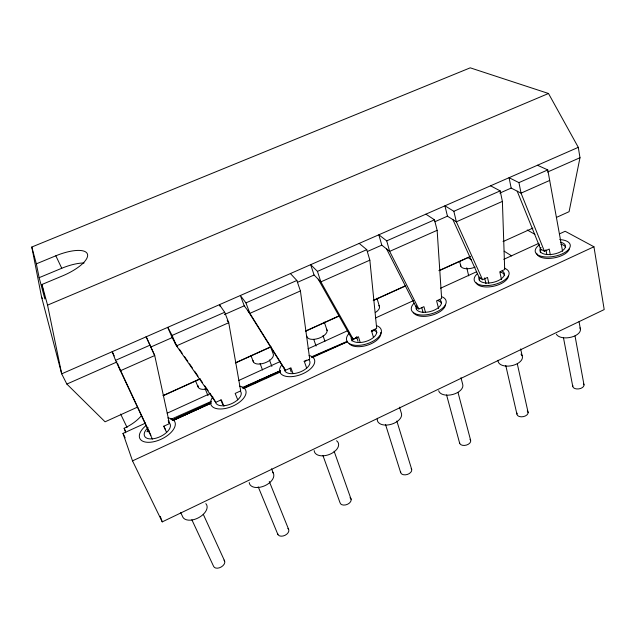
<?xml version="1.0" encoding="UTF-8"?>
<svg xmlns="http://www.w3.org/2000/svg" width="636" height="636" viewBox="0 0 636 636"><rect width="100%" height="100%" fill="white"/><g stroke="black" fill="none" stroke-linecap="round" stroke-linejoin="round"><path stroke-width="0.95" d="M137.638 407.064L105.075 421.811L66.852 384.065L61.684 373.841L41.555 296.956L31.8 247.03L470.227 67.829L548.502 93.492L578.291 147.345L579.984 157.728L569.085 211.685L556.421 217.417M148.427 430.182L147.218 431.51L148.975 430.715M145.549 423.091L122.994 433.402L132.511 460.877L162.252 521.87L604.2 309.573L593.937 246.76L565.158 231.273L559.744 233.754M132.511 460.877L593.937 246.76M211.001 403.327L172.984 420.499L210.794 403.081M243.214 388.159L280.134 371.17L243.691 387.849M146.964 431.796L148.76 430.97M172.173 420.245L210.802 402.548M242.857 388.214L280.349 371.011M172.976 420.483L210.89 403.057M243.381 388.119L280.389 371.106M117.7 363.736L120.403 370.748L154.723 355.532L146.169 336.802L154.723 355.532L169.478 423.616L163.778 426.231L166.656 432.536M220.112 306.393L219.444 304.676L224.675 312.268L228.745 322.714L176.538 345.865L172.086 335.434L167.761 327.333L172.157 337.621L176.538 345.865L215.715 402.357L221.288 399.798L223.944 406.205M247.674 310.424L283.171 367.083L285.508 370.279L290.914 367.799L292.942 373.388M318.231 279.212L350.436 336.229L353.187 339.171L358.434 336.762L360.199 342.383M386.601 248.954L415.706 306.298L418.846 309.001L423.926 306.655L425.468 312.371M452.896 219.627L479.067 277.232L482.557 279.713L487.502 277.439L488.822 283.243M517.203 191.174L540.592 249.01L544.432 251.276L549.226 249.066L550.323 254.885M167.212 413.185L210.524 393.39M238.5 380.598L280.007 361.622M307.983 348.838L347.685 330.688M375.661 317.897L413.559 300.574M440.629 288.203L476.722 271.699M503.799 259.329L538.986 243.238M172.801 419.903L210.651 402.588M172.626 419.991L210.882 402.556M243.278 387.785L280.15 370.979L243.119 387.769M162.967 395.6L200.046 378.802M235.32 362.83L270.602 346.851M305.876 330.879L339.338 315.726M373.714 300.16L405.37 285.818M438.832 270.666L470.489 256.332M503.052 241.585L532.904 228.07M163.539 395.568L199.696 379.199M235.845 362.822L271.095 346.859M305.439 331.3L338.877 316.156M373.221 300.605L405.76 285.866M440.104 270.316L468.12 257.62L471.395 259.87M243.588 388.604L280.484 371.949M303.968 361.343L306.679 360.119M312.101 357.671L347.328 341.755M170.71 419.418L211.422 401.324M242.181 387.65L280.174 370.764M290.413 273.56L296.853 280.468L300.415 290.946L249.861 313.357L244.24 305.821L240.352 295.509L245.941 302.895L249.861 313.357L285.508 370.279M359.197 243.405L366.757 249.662L369.842 260.164L320.87 281.875L314.081 275.014L310.678 264.679L317.444 271.389L320.87 281.875L353.187 339.171M425.889 214.165L434.499 219.818L437.139 230.327L389.669 251.379L381.791 245.154L378.841 234.795L386.712 240.869L389.669 251.379L418.846 309.001M490.579 185.807L500.182 190.88L502.392 201.405L456.362 221.813L447.458 216.184L444.938 205.818L453.85 211.295L456.362 221.813L482.557 279.713M549.687 180.441L521.035 193.137L511.177 188.073L499.809 193.09M152.401 439.11L115.545 360.35L150.112 345.117M172.086 335.434L224.675 312.268M245.941 302.895L296.853 280.468M317.444 271.389L366.757 249.662M386.712 240.869L434.499 219.818M453.85 211.295L500.182 190.88M511.177 188.073L509.062 177.698L518.944 182.612L547.771 169.907L562.574 251.339M66.852 384.065L117.008 361.94M150.724 347.073L172.157 337.621M224.373 314.582L244.24 305.821M297.457 282.344L314.081 275.014M367.6 251.411L381.791 245.154M434.841 221.749L447.458 216.184M547.524 172.046L579.984 157.728M578.291 147.345L61.684 373.841L47.557 305.129L41.952 284.483L62.495 275.905A30.822 10.558 -23.1 0 0 87.442 254.106A30.822 10.558 -23.1 0 0 55.841 255.791L36.355 263.837L39.138 277.678L44.854 298.944L41.952 284.483M311.584 356.828L347.407 341.262M311.704 357.209L346.771 342.001M357.201 337.47L351.931 339.759L357.257 337.517M371.257 331.38L373.889 330.235M371.448 331.491L374.111 330.362L375.773 331.292A13.094 6.702 -17.2 0 1 376.894 332.739M47.557 305.129L548.502 93.492M39.138 277.678L61.756 268.273A30.592 10.852 -23.3 0 1 84.087 262.986M537.468 165.249L547.771 169.907M527.212 229.97L534.924 234.366M504.173 251.188L511.678 255.918M174.836 342.653L177.659 346.731M179.352 349.172L182.174 353.25M184.44 356.51L187.827 361.399M189.52 363.848L192.35 367.926M194.608 371.185L197.995 376.075M199.688 378.523L202.518 382.594M204.776 385.853L208.163 390.75M209.856 393.191L213.815 398.899M227.203 320.465L228.745 322.714L240.694 390.878L235.169 393.422L237.753 399.837M214.292 399.766L215.715 402.357M41.555 296.956L42.366 298.594M122.994 433.402L125.141 437.822M141.176 415.936A28.286 13.61 -25.9 0 1 124.139 428.267L125.403 430.898M120.633 414.06L127.073 427.456M55.841 255.791L61.756 268.273M180.727 512.6L182.421 516.178A13.42 7.886 -27.3 0 0 198.631 517.696A13.42 7.886 -27.3 0 0 205.826 503.617M114.21 355.961L112.214 351.684L115.545 360.35M119.504 368.22L150.915 435.366M191.873 519.795L213.617 566.382A6.137 3.911 -28.7 0 0 221.344 566.907A6.137 3.911 -28.7 0 0 224.015 560.101M203.266 514.293L224.603 560.936M163.85 426.152L165.487 429.737M168.198 420.698L169.478 423.616M195.443 380.67L198.13 387.022M205.015 388.509L208.036 395.695M220.859 400.004L222.751 404.568M258.2 486.786L277.892 534.526M269.267 481.444L288.561 529.232M544.432 251.276L521.035 193.137L518.944 182.612M271.572 468.78L273.393 473.351M147.981 429.093L149.452 432.814M250.91 355.452L253.39 361.908M260.06 363.514L262.509 369.953M269.457 359.96L271.858 366.408M270.697 347.137L273.09 353.608A10.709 5.334 -20.8 0 1 264.56 363.005A10.709 5.334 -20.8 0 1 253.08 360.54M322.953 455.567L339.998 502.647A5.827 3.784 -20.7 0 0 347.709 504.189A5.827 3.784 -20.7 0 0 350.007 497.686M289.889 368.331L291.24 372.044M160.272 516.376L162.252 521.87M306.671 368.141L304.374 361.614L309.732 359.149L300.415 290.946M334.099 451.194L351.128 499.324M124.139 428.267L125.737 432.806M313.818 339.481L316.068 346.064M323.016 335.641L324.916 341.294M324.296 322.078L327.111 330.545M356.542 336.675L358.036 341.397M385.495 424.419L400.664 472.588M396.84 421.008L411.667 469.304M373.507 337.406L371.48 330.768L376.679 328.375L369.842 260.164M399.527 407.175L401.539 413.813A12.553 7.394 -17 0 1 389.256 424.761A12.553 7.394 -17 0 1 377.387 418.25M376.973 298.228L379.493 306.711M446.575 394.94L459.685 443.356M421.795 307.768L423.083 312.499M31.8 247.03L36.355 263.837M458.039 392.515L470.568 440.096M438.586 308.46L436.59 300.836L441.638 298.523L437.139 230.327M460.965 377.681L462.69 384.343A12.442 7.155 -13.9 0 1 452.784 394.471A12.442 7.155 -13.9 0 1 438.657 390.75M459.645 261.428L460.806 266.198M466.76 267.772L468.7 275.873M505.755 365.454L516.901 414.028M484.64 277.868L485.968 283.648M517.291 363.768L528.126 412.541M501.502 279.53L499.793 271.787L504.69 269.537L502.392 201.405M520.661 348.925L522.14 355.691M545.919 249.717L546.841 254.543M563.472 337.724L572.75 386.378M575.031 335.975L583.999 384.828M579.062 321.721L580.461 329.488M351.883 339.314L352.082 341.071M445.526 304.898A16.767 8.371 -14.7 0 1 430.302 315.607A16.767 8.371 -14.7 0 1 413.297 312.244M508.434 275.865A16.687 8.053 -12.6 0 1 493.337 286.287A16.687 8.053 -12.6 0 1 475.998 282.623M569.482 248.358A16.671 7.719 -10.8 0 1 553.082 258.057A16.671 7.719 -10.8 0 1 536.697 253.239M380.813 332.445A16.934 8.666 -17.2 0 1 368.165 344.958A16.934 8.666 -17.2 0 1 349.085 343.448M416.58 309.581A12.966 6.471 -14.7 0 1 417.033 307.784M438.053 300.733A12.966 6.471 -14.7 0 1 441.392 303.03M479.393 280.722A12.903 6.225 -12.6 0 1 480.315 277.868M500.365 272.089A12.903 6.225 -12.6 0 1 504.674 275.698M540.409 252.683A12.887 5.963 -10.8 0 1 541.459 249.447M560.896 244.256A12.887 5.963 -10.8 0 1 565.674 247.571M206.724 388.986A10.923 5.422 -22.9 0 1 197.963 385.567M167.777 417.955A19.382 9.89 -25.5 0 1 170.925 432.552A19.382 9.89 -25.5 0 1 144.3 441.797A19.382 9.89 -25.5 0 1 146.161 425.468M168.588 422.28A14.135 7.211 -25.5 0 1 164.955 433.8A14.135 7.211 -25.5 0 1 147.282 438.371A14.135 7.211 -25.5 0 1 148.069 427.591M287.901 528.452A5.963 3.856 -24.8 0 1 285.079 535.289A5.963 3.856 -24.8 0 1 277.606 533.548M272.645 472.214A13.038 7.767 -23.8 0 1 264.632 485.809A13.038 7.767 -23.8 0 1 249.209 482.549M239.494 386.171A18.818 9.723 -22.7 0 1 242.737 399.249A18.818 9.723 -22.7 0 1 218.784 408.94A18.818 9.723 -22.7 0 1 212.829 396.959M240.488 391.251A13.722 7.091 -22.7 0 1 230.948 403.963A13.722 7.091 -22.7 0 1 215.389 401.626M336.563 440.74A12.752 7.6 -20.3 0 1 330.219 454.112A12.752 7.6 -20.3 0 1 314.168 450.598M309.072 355.437A18.388 9.5 -19.9 0 1 311.004 368.387A18.388 9.5 -19.9 0 1 287.424 376.568A18.388 9.5 -19.9 0 1 281.796 364.897M308.897 359.801A13.412 6.924 -19.9 0 1 298.936 372.442A13.412 6.924 -19.9 0 1 284.427 368.021M475.14 267.104A10.303 4.81 -13.4 0 1 465.035 268.599A10.303 4.81 -13.4 0 1 460.671 264.95M326.618 329.273A10.55 5.223 -18.8 0 1 318.795 338.28A10.55 5.223 -18.8 0 1 306.878 336.11M583.689 384.009A5.676 3.299 -8 0 1 578.808 388.89A5.676 3.299 -8 0 1 572.837 385.503M579.968 327.826A12.386 6.606 -9.3 0 1 571.518 337.104A12.386 6.606 -9.3 0 1 556.349 334.178M559.712 239.581A17.808 8.212 -10.9 0 1 568.02 250.083A17.808 8.212 -10.9 0 1 542.508 256.578A17.808 8.212 -10.9 0 1 539.63 244.693M560.586 242.252A12.99 5.986 -10.9 0 1 563.377 249.964A12.99 5.986 -10.9 0 1 546.523 254.472A12.99 5.986 -10.9 0 1 540.998 247.491M527.276 410.92A5.676 3.434 -10.4 0 1 523.412 416.628A5.676 3.434 -10.4 0 1 517.06 413.114M520.995 354.149A12.386 6.885 -11.4 0 1 512.982 365.382A12.386 6.885 -11.4 0 1 498.052 360.294M504.483 268.249A17.824 8.57 -12.6 0 1 504.491 280.102A17.824 8.57 -12.6 0 1 480.824 285.071A17.824 8.57 -12.6 0 1 477.072 274.005M502.178 270.952A12.998 6.249 -12.6 0 1 493.997 282.161A12.998 6.249 -12.6 0 1 479.131 277.081M411.206 468.446A5.74 3.681 -16.8 0 1 407.215 474.496A5.74 3.681 -16.8 0 1 400.593 471.618M376.615 325.688A18.094 9.23 -17.2 0 1 376.957 338.559A18.094 9.23 -17.2 0 1 353.298 345.046A18.094 9.23 -17.2 0 1 349.244 333.185M375.248 329.297A13.197 6.726 -17.2 0 1 366.487 341.262A13.197 6.726 -17.2 0 1 351.175 337.382M378.873 305.519A10.43 5.096 -16.8 0 1 375.359 312.475M470.028 439.293A5.692 3.562 -13.3 0 1 466.466 445.073A5.692 3.562 -13.3 0 1 459.534 442.433M442.203 296.853A17.919 8.912 -14.7 0 1 441.153 309.303A17.919 8.912 -14.7 0 1 417.749 314.542A17.919 8.912 -14.7 0 1 414.115 303.134M439.651 299.699A13.062 6.503 -14.7 0 1 430.381 311.513A13.062 6.503 -14.7 0 1 416.421 305.844"/></g></svg>
